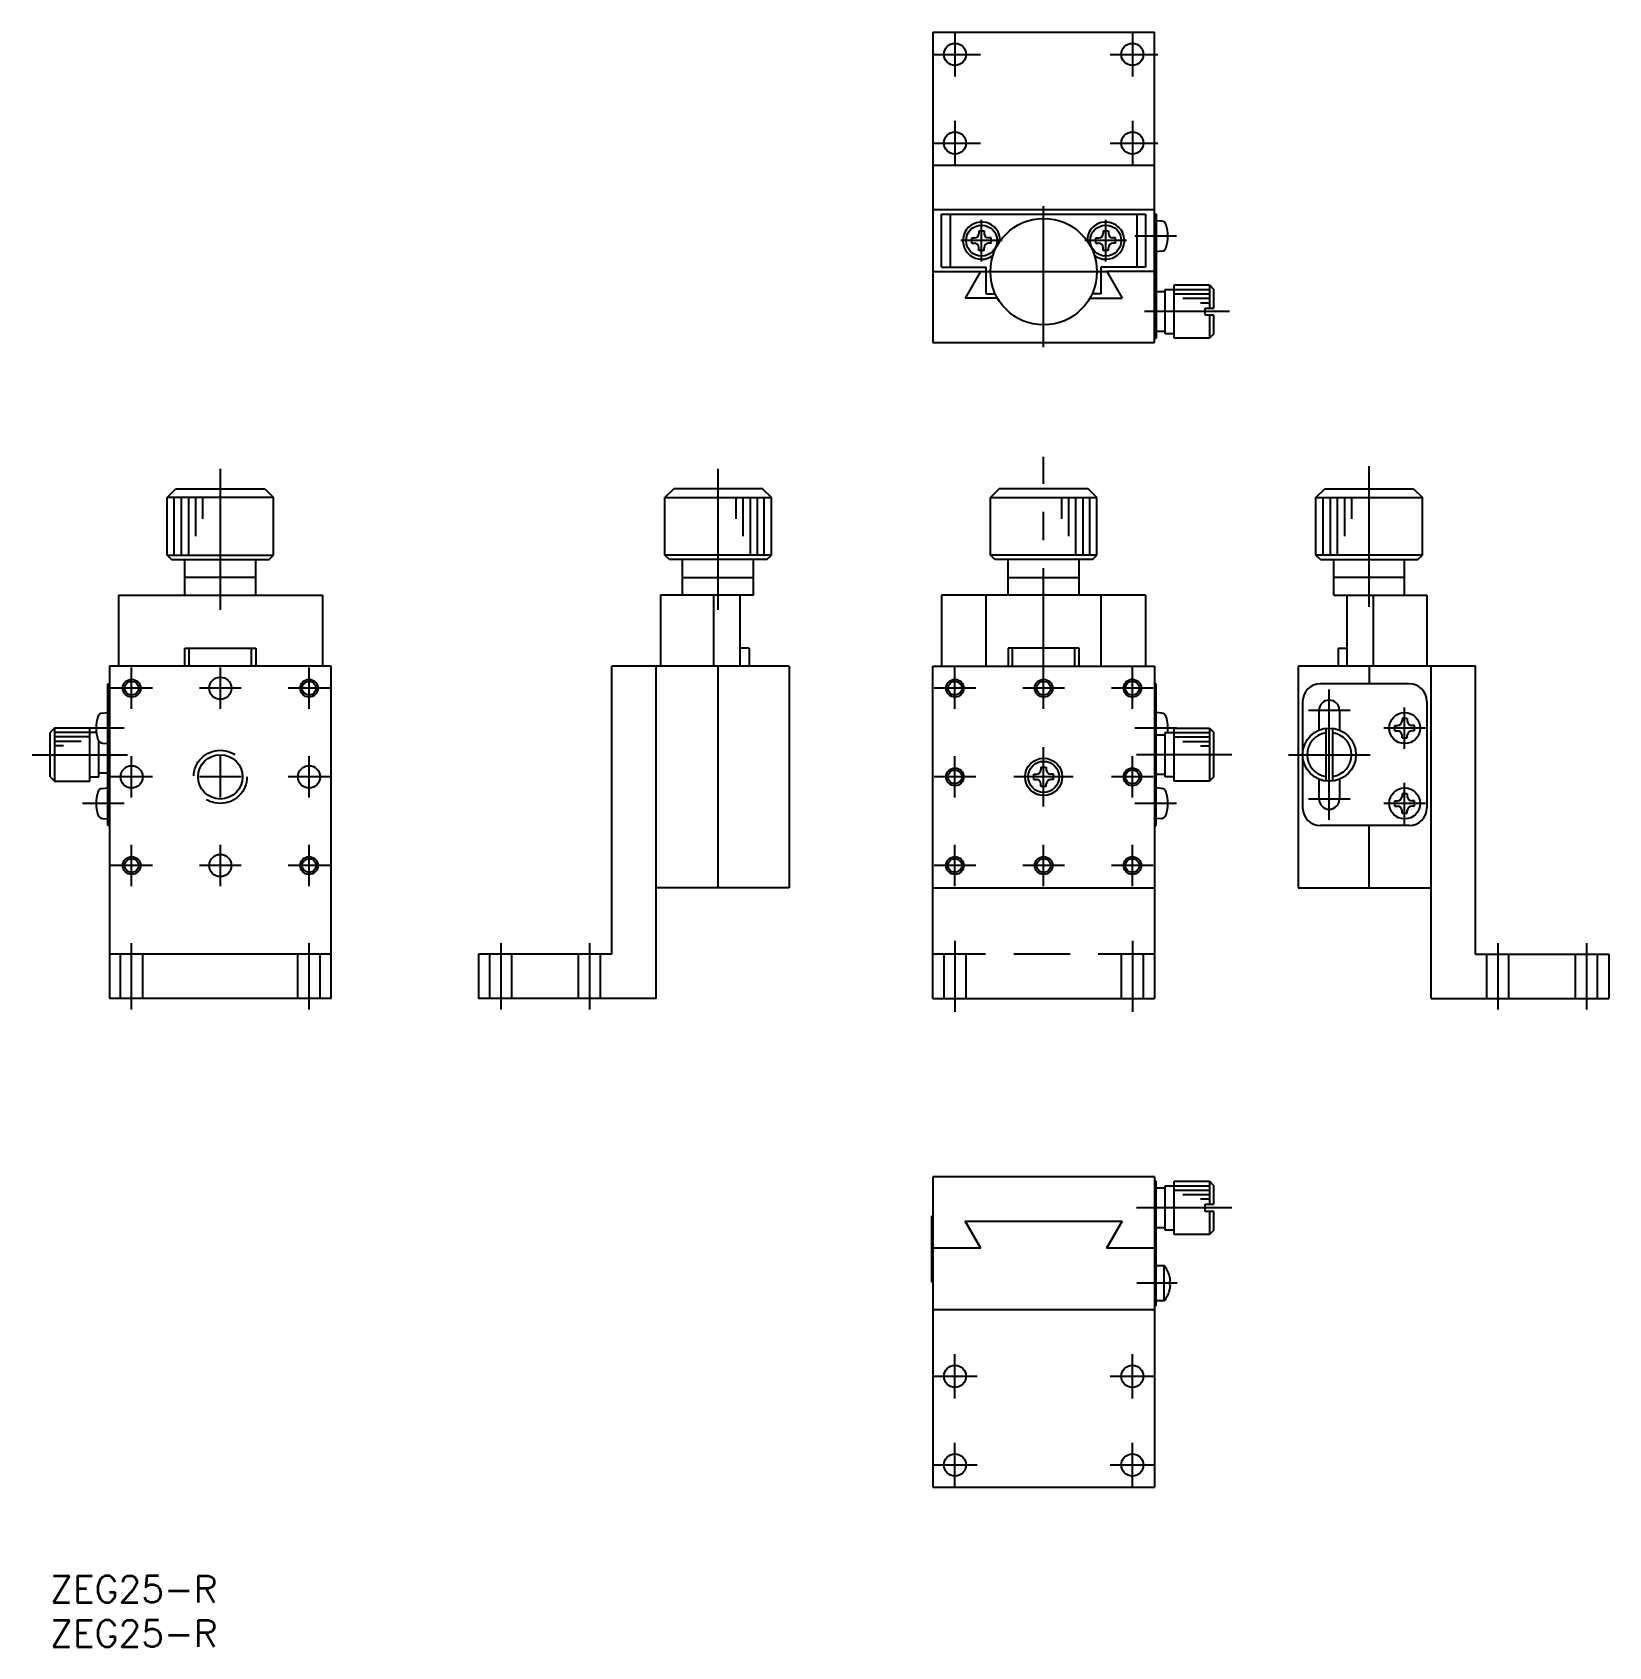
# Model space of a CAD drawing. Extents: x -2 to 176, y -8 to 174.
import ezdxf

# ---------------------------------------------------------------- set-up
doc = ezdxf.new("R2010")
doc.units = 0
doc.header["$LTSCALE"] = 0.5
doc.linetypes.add('CENTER', pattern=[50.8, 31.75, -6.35, 6.35, -6.35])
doc.linetypes.add('DASHED', pattern=[19.05, 12.7, -6.35])
for name, color, linetype in [('MSM_CENTER', 1, 'CENTER'), ('MSM_CONTINUOUS', 7, 'CONTINUOUS'), ('MSM_DASHED', 4, 'DASHED'), ('MSM_NARROW', 5, 'CONTINUOUS'), ('MSM_PART_NUMBER', 7, 'CONTINUOUS')]:
    doc.layers.add(name, color=color, linetype=linetype)
doc.styles.get("Standard").update_dxf_attribs({"font": 'txt.shx', "height": 3, "bigfont": 'bigfont.shx'})

# ---------------------------------------------------------------- blocks, each defined once
blk = doc.blocks.new('*U2')
at = {"layer": 'MSM_PART_NUMBER'}
blk.add_text('ZEG25-R', height=3, dxfattribs=at).set_placement((0, -3))
blk = doc.blocks.new('*U3')
at = {"layer": 'MSM_PART_NUMBER'}
blk.add_text('ZEG25-R', height=3, dxfattribs=at).set_placement((0, -8))

msp = doc.modelspace()

# ---------------------------------------------------------------- linework, layer by layer
at = {"layer": 'MSM_CENTER'}
for p, q in [((102.02, 174.09), (102.02, 169.09)), ((122.02, 174.09), (122.02, 169.09)), ((99.52, 171.59), (104.91, 171.59)), ((119.52, 171.59), (124.91, 171.59)), ((102.02, 164.09), (102.02, 159.09)), ((122.02, 164.09), (122.02, 159.09)), ((99.52, 161.59), (104.91, 161.59)), ((119.52, 161.59), (124.91, 161.59)), ((112.02, 138.59), (112.02, 155.59)), ((105.02, 148.25), (105.02, 152.93)), ((119.02, 148.25), (119.02, 152.93)), ((107.36, 150.59), (102.67, 150.59)), ((121.36, 150.59), (116.67, 150.59)), ((126.99, 151.1), (122.31, 151.1)), ((103.52, 147.09), (120.52, 147.09)), ((132.96, 142.59), (123.38, 142.59)), ((19.2, 108.96), (19.2, 126.21)), ((75.32, 108.96), (75.32, 126.21)), ((112.02, 97.77), (112.02, 126.21)), ((148.72, 109.28), (148.72, 126.21)), ((9.2, 97.77), (9.2, 102.45)), ((19.2, 97.77), (19.2, 102.45)), ((29.2, 97.77), (29.2, 102.45)), ((102.02, 97.77), (102.02, 102.45)), ((122.02, 97.77), (122.02, 102.45)), ((11.54, 100.11), (6.86, 100.11)), ((21.54, 100.11), (16.86, 100.11)), ((31.54, 100.11), (26.86, 100.11)), ((104.36, 100.11), (99.67, 100.11)), ((114.36, 100.11), (109.67, 100.11)), ((124.36, 100.11), (119.67, 100.11)), ((144.22, 85.27), (144.22, 99.95)), ((146.57, 97.61), (141.88, 97.61)), ((152.72, 93.27), (152.72, 97.95)), ((8.34, 95.62), (3.65, 95.62)), ((126.99, 95.61), (122.31, 95.61)), ((155.07, 95.61), (150.38, 95.61)), ((112.02, 86.77), (112.02, 93.45)), ((-2, 92.61), (8.75, 92.61)), ((9.2, 87.77), (9.2, 92.45)), ((19.2, 87.77), (19.2, 92.45)), ((29.2, 87.77), (29.2, 92.45)), ((102.02, 87.77), (102.02, 92.45)), ((122.02, 87.77), (122.02, 92.45)), ((133.22, 92.61), (122.47, 92.61)), ((128.84, 92.61), (123.15, 92.61)), ((139.62, 92.61), (148.82, 92.61)), ((11.54, 90.11), (6.86, 90.11)), ((21.54, 90.11), (16.86, 90.11)), ((31.54, 90.11), (26.86, 90.11)), ((104.36, 90.11), (99.67, 90.11)), ((115.36, 90.11), (108.67, 90.11)), ((124.36, 90.11), (119.67, 90.11)), ((152.72, 84.77), (152.72, 89.45)), ((146.57, 87.61), (141.88, 87.61)), ((8.34, 87.12), (3.65, 87.12)), ((126.99, 87.12), (122.31, 87.12)), ((155.07, 87.11), (150.38, 87.11)), ((9.2, 77.77), (9.2, 82.45)), ((19.2, 77.77), (19.2, 82.45)), ((29.2, 77.77), (29.2, 82.45)), ((102.02, 77.77), (102.02, 82.45)), ((112.02, 77.77), (112.02, 82.45)), ((122.02, 77.77), (122.02, 82.45)), ((11.54, 80.11), (6.86, 80.11)), ((21.54, 80.11), (16.86, 80.11)), ((31.54, 80.11), (26.86, 80.11)), ((104.36, 80.11), (99.67, 80.11)), ((114.36, 80.11), (109.67, 80.11)), ((124.36, 80.11), (119.67, 80.11)), ((9.2, 63.86), (9.2, 71.36)), ((29.2, 63.86), (29.2, 71.36)), ((50.82, 71.36), (50.82, 63.86)), ((60.82, 71.36), (60.82, 63.86)), ((102.02, 71.61), (102.02, 63.61)), ((122.02, 71.61), (122.02, 63.61)), ((163.22, 71.36), (163.22, 63.86)), ((173.22, 71.36), (173.22, 63.86)), ((133.22, 41.5), (122.47, 41.5)), ((127.06, 33), (122.51, 33)), ((102.02, 20), (102.02, 25)), ((122.02, 20), (122.02, 25)), ((99.52, 22.5), (104.52, 22.5)), ((119.52, 22.5), (124.52, 22.5)), ((102.02, 10), (102.02, 15)), ((122.02, 10), (122.02, 15)), ((99.52, 12.5), (104.52, 12.5)), ((119.52, 12.5), (124.52, 12.5))]:
    msp.add_line(p, q, dxfattribs=at)
at = {"layer": 'MSM_CONTINUOUS'}
for p, q in [((99.52, 174.09), (99.52, 139.09)), ((99.52, 174.09), (124.52, 174.09)), ((124.52, 139.09), (124.52, 174.09)), ((99.52, 159.09), (124.52, 159.09)), ((99.52, 154.09), (124.52, 154.09)), ((100.52, 153.59), (123.52, 153.59)), ((100.52, 147.59), (100.52, 153.59)), ((101.52, 147.59), (101.52, 153.59)), ((122.52, 153.59), (122.52, 147.59)), ((123.52, 153.59), (123.52, 147.59)), ((124.72, 153.59), (124.52, 153.59)), ((124.72, 153.59), (124.72, 139.59)), ((104.72, 151.69), (105.32, 151.69)), ((104.72, 151.69), (104.72, 151.39)), ((105.32, 151.69), (105.32, 151.39)), ((118.72, 151.69), (119.32, 151.69)), ((118.72, 151.69), (118.72, 151.39)), ((119.32, 151.69), (119.32, 151.39)), ((125.32, 152.79), (124.72, 152.84)), ((103.92, 150.29), (103.92, 150.89)), ((103.92, 150.89), (104.22, 150.89)), ((103.92, 150.29), (104.22, 150.29)), ((104.72, 149.49), (104.72, 149.79)), ((105.32, 149.49), (104.72, 149.49)), ((105.32, 149.49), (105.32, 149.79)), ((106.12, 150.89), (105.82, 150.89)), ((106.12, 150.29), (105.82, 150.29)), ((106.12, 150.29), (106.12, 150.89)), ((117.92, 150.29), (117.92, 150.89)), ((117.92, 150.89), (118.22, 150.89)), ((117.92, 150.29), (118.22, 150.29)), ((118.72, 149.49), (118.72, 149.79)), ((119.32, 149.49), (118.72, 149.49)), ((119.32, 149.49), (119.32, 149.79)), ((120.12, 150.89), (119.82, 150.89)), ((120.12, 150.29), (119.82, 150.29)), ((120.12, 150.29), (120.12, 150.89)), ((125.31, 149.39), (124.72, 149.34)), ((100.52, 147.59), (105.52, 147.59)), ((105.52, 144.59), (105.52, 147.59)), ((123.52, 147.59), (118.52, 147.59)), ((118.52, 144.59), (118.52, 147.59)), ((99.52, 147.09), (104.9, 147.09)), ((104.9, 147.09), (103.17, 144.09)), ((124.52, 147.09), (119.13, 147.09)), ((119.13, 147.09), (120.86, 144.09)), ((106.82, 144.09), (103.17, 144.09)), ((105.52, 144.59), (106.56, 144.59)), ((117.21, 144.09), (120.86, 144.09)), ((118.52, 144.59), (117.47, 144.59)), ((124.72, 144.84), (125.72, 144.84)), ((125.72, 140.09), (125.72, 145.09)), ((125.72, 145.09), (126.72, 145.09)), ((126.72, 139.59), (126.72, 145.59)), ((126.72, 145.59), (130.72, 145.59)), ((130.72, 145.59), (130.72, 142.99)), ((130.72, 145.59), (131.22, 145.09)), ((131.22, 142.99), (131.22, 145.09)), ((130.22, 142.19), (130.22, 142.99)), ((130.22, 142.99), (131.22, 142.99)), ((131.22, 142.19), (130.22, 142.19)), ((130.72, 142.19), (130.72, 139.59)), ((131.22, 140.09), (131.22, 142.19)), ((125.72, 140.34), (124.72, 140.34)), ((99.52, 139.09), (124.52, 139.09)), ((124.52, 139.59), (124.72, 139.59)), ((126.72, 140.09), (125.72, 140.09)), ((130.72, 139.59), (126.72, 139.59)), ((131.22, 140.09), (130.72, 139.59)), ((13.2, 121.61), (14.2, 122.61)), ((14.2, 122.61), (24.2, 122.61)), ((24.2, 122.61), (25.2, 121.61)), ((70.32, 122.61), (69.32, 121.61)), ((80.32, 122.61), (70.32, 122.61)), ((81.32, 121.61), (80.32, 122.61)), ((107.02, 122.61), (106.02, 121.61)), ((117.02, 122.61), (107.02, 122.61)), ((118.02, 121.61), (117.02, 122.61)), ((142.72, 121.61), (143.72, 122.61)), ((143.72, 122.61), (153.72, 122.61)), ((153.72, 122.61), (154.72, 121.61)), ((13.2, 115.11), (13.2, 121.61)), ((25.2, 121.61), (13.2, 121.61)), ((25.2, 115.11), (25.2, 121.61)), ((69.32, 115.11), (69.32, 121.61)), ((69.32, 121.61), (81.32, 121.61)), ((81.32, 115.11), (81.32, 121.61)), ((106.02, 115.11), (106.02, 121.61)), ((106.02, 121.61), (118.02, 121.61)), ((118.02, 115.11), (118.02, 121.61)), ((142.72, 115.11), (142.72, 121.61)), ((142.72, 121.61), (154.72, 121.61)), ((154.72, 115.11), (154.72, 121.61)), ((13.7, 114.61), (13.2, 115.11)), ((13.2, 115.11), (25.2, 115.11)), ((24.7, 114.61), (25.2, 115.11)), ((69.82, 114.61), (69.32, 115.11)), ((81.32, 115.11), (69.32, 115.11)), ((80.82, 114.61), (81.32, 115.11)), ((106.52, 114.61), (106.02, 115.11)), ((118.02, 115.11), (106.02, 115.11)), ((117.52, 114.61), (118.02, 115.11)), ((143.22, 114.61), (142.72, 115.11)), ((154.72, 115.11), (142.72, 115.11)), ((154.22, 114.61), (154.72, 115.11)), ((13.7, 114.61), (24.7, 114.61)), ((15.2, 110.61), (15.2, 114.61)), ((23.2, 110.61), (23.2, 114.61)), ((80.82, 114.61), (69.82, 114.61)), ((71.32, 110.61), (71.32, 114.61)), ((79.32, 110.61), (79.32, 114.61)), ((117.52, 114.61), (106.52, 114.61)), ((108.02, 110.61), (108.02, 114.61)), ((116.02, 110.61), (116.02, 114.61)), ((143.22, 114.61), (154.22, 114.61)), ((144.72, 110.61), (144.72, 114.61)), ((152.72, 110.61), (152.72, 114.61)), ((23.2, 112.61), (15.2, 112.61)), ((71.32, 112.61), (79.32, 112.61)), ((108.02, 112.61), (116.02, 112.61)), ((152.72, 112.61), (144.72, 112.61)), ((7.7, 110.61), (30.7, 110.61)), ((7.7, 110.61), (7.7, 102.61)), ((30.7, 110.61), (30.7, 102.61)), ((79.32, 110.61), (68.82, 110.61)), ((68.82, 110.61), (68.82, 102.61)), ((74.82, 102.61), (74.82, 110.61)), ((77.82, 102.61), (77.82, 110.61)), ((123.52, 110.61), (100.52, 110.61)), ((100.52, 110.61), (100.52, 102.61)), ((105.52, 102.61), (105.52, 110.61)), ((118.52, 102.61), (118.52, 110.61)), ((123.52, 110.61), (123.52, 102.61)), ((144.72, 110.61), (155.22, 110.61)), ((146.22, 102.61), (146.22, 110.61)), ((149.22, 102.61), (149.22, 110.61)), ((155.22, 110.61), (155.22, 102.61)), ((15.2, 104.61), (23.2, 104.61)), ((15.2, 102.61), (15.2, 104.61)), ((15.7, 102.61), (15.7, 104.61)), ((22.7, 102.61), (22.7, 104.61)), ((23.2, 104.61), (23.2, 102.61)), ((78.82, 104.61), (77.82, 104.61)), ((78.82, 104.61), (78.82, 102.61)), ((108.02, 104.61), (108.02, 102.61)), ((116.02, 104.61), (108.02, 104.61)), ((108.52, 102.61), (108.52, 104.61)), ((115.52, 102.61), (115.52, 104.61)), ((116.02, 102.61), (116.02, 104.61)), ((145.22, 104.61), (145.22, 102.61)), ((145.22, 104.61), (146.22, 104.61)), ((6.7, 102.61), (6.7, 65.11)), ((31.7, 102.61), (6.7, 102.61)), ((31.7, 65.11), (31.7, 102.61)), ((83.32, 102.61), (63.32, 102.61)), ((63.32, 70.11), (63.32, 102.61)), ((68.32, 65.11), (68.32, 102.61)), ((75.32, 77.61), (75.32, 102.61)), ((83.32, 102.61), (83.32, 77.61)), ((99.52, 102.61), (124.52, 102.61)), ((99.52, 65.11), (99.52, 102.61)), ((124.52, 102.61), (124.52, 65.11)), ((160.72, 102.61), (140.72, 102.61)), ((140.72, 102.61), (140.72, 77.61)), ((148.72, 102.61), (148.72, 100.61)), ((155.72, 65.11), (155.72, 102.61)), ((160.72, 70.11), (160.72, 102.61)), ((6.5, 100.61), (6.7, 100.61)), ((6.5, 84.61), (6.5, 100.61)), ((124.72, 100.61), (124.52, 100.61)), ((124.72, 84.61), (124.72, 100.61)), ((153.22, 100.61), (143.22, 100.61)), ((141.22, 98.61), (141.22, 86.61)), ((155.22, 98.61), (155.22, 86.61)), ((5.89, 97.31), (6.5, 97.36)), ((125.32, 97.31), (124.72, 97.36)), ((143.07, 95.38), (143.07, 97.61)), ((145.37, 97.61), (145.37, 95.38)), ((153.02, 96.71), (152.42, 96.71)), ((152.42, 96.71), (152.42, 96.41)), ((153.02, 96.71), (153.02, 96.41)), ((0.5, 95.61), (0, 95.11)), ((0, 90.11), (0, 95.11)), ((0.5, 95.61), (0.5, 89.61)), ((4.5, 95.61), (0.5, 95.61)), ((4.5, 89.61), (4.5, 95.61)), ((5.23, 95.11), (4.5, 95.11)), ((6.5, 94.86), (6.5, 94.86)), ((124.72, 94.86), (125.72, 94.86)), ((125.72, 90.11), (125.72, 95.11)), ((125.72, 95.11), (126.72, 95.11)), ((126.72, 89.61), (126.72, 95.61)), ((126.72, 95.61), (130.72, 95.61)), ((130.72, 95.61), (130.72, 89.61)), ((130.72, 95.61), (131.22, 95.11)), ((131.22, 90.11), (131.22, 95.11)), ((143.82, 95.58), (143.82, 89.64)), ((144.62, 89.64), (144.62, 95.58)), ((151.62, 95.31), (151.62, 95.91)), ((151.62, 95.91), (151.92, 95.91)), ((151.62, 95.31), (151.92, 95.31)), ((152.42, 94.51), (152.42, 94.81)), ((153.02, 94.51), (153.02, 94.81)), ((153.82, 95.91), (153.52, 95.91)), ((153.82, 95.31), (153.52, 95.31)), ((153.82, 95.31), (153.82, 95.91)), ((5.5, 90.51), (5.5, 94.12)), ((5.5, 90.11), (5.5, 94.12)), ((5.91, 93.91), (6.5, 93.86)), ((152.42, 94.51), (153.02, 94.51)), ((111.72, 91.21), (112.32, 91.21)), ((111.72, 91.21), (111.72, 90.91)), ((112.32, 91.21), (112.32, 90.91)), ((0, 90.11), (0.5, 89.61)), ((0.5, 89.61), (4.5, 89.61)), ((4.5, 90.11), (5.5, 90.11)), ((6.5, 90.51), (5.5, 90.51)), ((110.92, 89.81), (110.92, 90.41)), ((110.92, 90.41), (111.22, 90.41)), ((110.92, 89.81), (111.22, 89.81)), ((111.72, 89.01), (111.72, 89.31)), ((112.32, 89.01), (112.32, 89.31)), ((113.12, 90.41), (112.82, 90.41)), ((113.12, 89.81), (112.82, 89.81)), ((113.12, 89.81), (113.12, 90.41)), ((125.72, 90.36), (124.72, 90.36)), ((126.72, 90.11), (125.72, 90.11)), ((130.72, 89.61), (126.72, 89.61)), ((131.22, 90.11), (130.72, 89.61)), ((143.07, 87.61), (143.07, 89.84)), ((145.37, 89.84), (145.37, 87.61)), ((5.89, 88.81), (6.5, 88.86)), ((112.32, 89.01), (111.72, 89.01)), ((125.32, 88.81), (124.72, 88.86)), ((151.62, 86.81), (151.62, 87.41)), ((151.62, 87.41), (151.92, 87.41)), ((153.02, 88.21), (152.42, 88.21)), ((152.42, 88.21), (152.42, 87.91)), ((153.02, 88.21), (153.02, 87.91)), ((153.82, 87.41), (153.52, 87.41)), ((153.82, 86.81), (153.82, 87.41)), ((151.62, 86.81), (151.92, 86.81)), ((152.42, 86.01), (152.42, 86.31)), ((152.42, 86.01), (153.02, 86.01)), ((153.02, 86.01), (153.02, 86.31)), ((153.82, 86.81), (153.52, 86.81)), ((5.91, 85.41), (6.5, 85.36)), ((6.7, 84.61), (6.5, 84.61)), ((124.52, 84.61), (124.72, 84.61)), ((125.31, 85.41), (124.72, 85.36)), ((153.22, 84.61), (143.22, 84.61)), ((148.72, 77.61), (148.72, 84.61)), ((83.32, 77.61), (68.32, 77.61)), ((99.52, 77.61), (124.52, 77.61)), ((140.72, 77.61), (155.72, 77.61)), ((31.7, 70.11), (6.7, 70.11)), ((48.32, 70.11), (48.32, 65.11)), ((63.32, 70.11), (48.32, 70.11)), ((160.72, 70.11), (175.72, 70.11)), ((175.72, 70.11), (175.72, 65.11)), ((31.7, 65.11), (6.7, 65.11)), ((68.32, 65.11), (48.32, 65.11)), ((99.52, 65.11), (124.52, 65.11)), ((155.72, 65.11), (175.72, 65.11)), ((124.52, 45), (99.52, 45)), ((99.52, 45), (99.52, 10)), ((124.52, 45), (124.52, 10)), ((124.72, 44.5), (124.52, 44.5)), ((124.72, 30.5), (124.72, 44.5)), ((124.72, 43.75), (125.72, 43.75)), ((125.72, 39), (125.72, 44)), ((125.72, 44), (126.72, 44)), ((126.72, 38.5), (126.72, 44.5)), ((126.72, 44.5), (130.72, 44.5)), ((130.72, 44.5), (130.72, 41.9)), ((130.72, 44.5), (131.22, 44)), ((131.22, 41.9), (131.22, 44)), ((130.22, 41.1), (130.22, 41.9)), ((130.22, 41.9), (131.22, 41.9)), ((99.37, 40.57), (99.52, 40.57)), ((99.37, 40.57), (99.37, 33.17)), ((131.22, 41.1), (130.22, 41.1)), ((130.72, 41.1), (130.72, 38.5)), ((131.22, 39), (131.22, 41.1)), ((104.91, 37), (103.18, 40)), ((103.18, 40), (120.86, 40)), ((104.94, 37), (103.2, 40)), ((120.83, 40), (119.1, 37)), ((120.86, 40), (119.13, 37)), ((125.72, 39.25), (124.72, 39.25)), ((126.72, 39), (125.72, 39)), ((130.72, 38.5), (126.72, 38.5)), ((131.22, 39), (130.72, 38.5)), ((99.52, 37), (104.94, 37)), ((119.1, 37), (124.67, 37)), ((124.72, 35), (125.62, 35)), ((125.62, 31), (125.62, 35)), ((99.37, 33.17), (99.52, 33.17)), ((126.19, 33.89), (126.19, 33.89)), ((126.19, 33.18), (126.19, 32.82)), ((126.31, 33.18), (126.19, 33.18)), ((126.19, 32.82), (126.31, 32.82)), ((125.62, 31), (124.72, 31)), ((126.19, 32.11), (126.19, 32.11)), ((124.52, 30), (99.52, 30)), ((124.52, 30.5), (124.72, 30.5)), ((99.52, 10), (124.52, 10))]:
    msp.add_line(p, q, dxfattribs=at)
for centre, radius in [((102.02, 171.59), 1.25), ((122.02, 171.59), 1.25), ((102.02, 161.59), 1.25), ((122.02, 161.59), 1.25), ((112.02, 147.09), 6), ((105.02, 150.59), 1.75), ((119.02, 150.59), 1.75), ((9.2, 100.11), 0.783), ((19.2, 100.11), 1.25), ((29.2, 100.11), 0.783), ((102.02, 100.11), 0.783), ((112.02, 100.11), 0.783), ((122.02, 100.11), 0.783), ((152.72, 95.61), 1.75), ((144.22, 92.61), 3), ((9.2, 90.11), 1.25), ((19.2, 90.11), 2.5), ((29.2, 90.11), 1.25), ((112.02, 90.11), 2.1), ((112.02, 90.11), 1.75), ((102.02, 90.11), 0.783), ((122.02, 90.11), 0.783), ((152.72, 87.11), 1.75), ((9.2, 80.11), 0.783), ((19.2, 80.11), 1.25), ((29.2, 80.11), 0.783), ((102.02, 80.11), 0.783), ((112.02, 80.11), 0.783), ((122.02, 80.11), 0.783), ((102.02, 22.5), 1.25), ((122.02, 22.5), 1.25), ((102.02, 12.5), 1.25), ((122.02, 12.5), 1.25)]:
    msp.add_circle(centre, radius, dxfattribs=at)
for centre, radius, start, end in [((105.02, 150.59), 2.1, 358.9678, 307.902), ((104.22, 151.39), 0.5, 270, 0), ((105.82, 151.39), 0.5, 180, 270), ((119.02, 150.59), 2.1, 232.098, 181.0321), ((118.22, 151.39), 0.5, 270, 0), ((119.82, 151.39), 0.5, 180, 270), ((125.27, 152.21), 0.58, 16.5873, 85), ((121.52, 151.09), 4.5, 343.6123, 16.5873), ((104.22, 149.79), 0.5, 0, 90), ((105.82, 149.79), 0.5, 90, 180), ((118.22, 149.79), 0.5, 0, 90), ((119.82, 149.79), 0.5, 90, 180), ((125.26, 149.99), 0.6, 275, 343.6123), ((143.22, 98.61), 2, 90, 180), ((153.22, 98.61), 2, 0, 90), ((144.22, 97.61), 1.15, 0, 180), ((9.7, 95.61), 4.5, 163.4127, 196.3877), ((5.94, 96.73), 0.58, 95, 163.4127), ((125.27, 96.73), 0.58, 16.5873, 85), ((121.52, 95.61), 4.5, 353.6206, 16.5873), ((144.22, 92.61), 2.5, 99.2069, 260.7931), ((144.22, 92.61), 2.5, 279.2069, 80.7931), ((151.92, 96.41), 0.5, 270, 0), ((151.92, 94.81), 0.5, 0, 90), ((153.52, 96.41), 0.5, 180, 270), ((153.52, 94.81), 0.5, 90, 180), ((5.96, 94.51), 0.6, 196.3877, 265), ((111.22, 90.91), 0.5, 270, 0), ((111.22, 89.31), 0.5, 0, 90), ((112.82, 90.91), 0.5, 180, 270), ((112.82, 89.31), 0.5, 90, 180), ((9.7, 87.11), 4.5, 163.4127, 196.3877), ((5.94, 88.23), 0.58, 95, 163.4127), ((125.27, 88.23), 0.58, 16.5873, 85), ((121.52, 87.11), 4.5, 343.6123, 16.5873), ((144.22, 87.61), 1.15, 180, 0), ((151.92, 87.91), 0.5, 270, 0), ((153.52, 87.91), 0.5, 180, 270), ((5.96, 86.01), 0.6, 196.3877, 265), ((125.26, 86.01), 0.6, 275, 343.6123), ((143.22, 86.61), 2, 180, 270), ((151.92, 86.31), 0.5, 0, 90), ((153.52, 86.31), 0.5, 90, 180), ((153.22, 86.61), 2, 270, 0), ((123.12, 33), 3.2, 16.1225, 38.6822), ((123.12, 33), 3.19, 3.2297, 16.1067), ((123.12, 33), 3.19, 343.8933, 356.7703), ((123.12, 33), 3.2, 321.3178, 343.8775)]:
    msp.add_arc(centre, radius, start, end, dxfattribs=at)
at = {"layer": 'MSM_DASHED'}
for p, q in [((7.95, 65.11), (7.95, 70.11)), ((10.45, 65.11), (10.45, 70.11)), ((27.95, 65.11), (27.95, 70.11)), ((30.45, 65.11), (30.45, 70.11)), ((49.57, 65.11), (49.57, 70.11)), ((52.07, 65.11), (52.07, 70.11)), ((59.57, 65.11), (59.57, 70.11)), ((62.07, 65.11), (62.07, 70.11)), ((124.52, 70.11), (99.52, 70.11)), ((100.77, 70.11), (100.77, 65.11)), ((103.27, 65.11), (103.27, 70.11)), ((120.77, 70.11), (120.77, 65.11)), ((123.27, 65.11), (123.27, 70.11)), ((161.97, 65.11), (161.97, 70.11)), ((164.47, 65.11), (164.47, 70.11)), ((171.97, 65.11), (171.97, 70.11)), ((174.47, 65.11), (174.47, 70.11))]:
    msp.add_line(p, q, dxfattribs=at)
msp.add_circle((19.2, 90.11), 3, dxfattribs=at)
at = {"layer": 'MSM_NARROW'}
for p, q in [((126.72, 145.09), (130.72, 145.09)), ((126.72, 144.59), (130.72, 144.59)), ((127.72, 144.09), (130.72, 144.09)), ((129.72, 143.59), (130.72, 143.59)), ((14, 115.11), (14, 121.61)), ((14.8, 121.61), (14.8, 115.11)), ((15.6, 121.61), (15.6, 115.11)), ((16.4, 121.61), (16.4, 117.26)), ((17.2, 121.61), (17.2, 119.21)), ((77.32, 121.61), (77.32, 119.21)), ((78.12, 121.61), (78.12, 117.26)), ((78.92, 121.61), (78.92, 115.11)), ((79.72, 121.61), (79.72, 115.11)), ((80.52, 115.11), (80.52, 121.61)), ((114.02, 121.61), (114.02, 119.21)), ((114.82, 121.61), (114.82, 117.26)), ((115.62, 121.61), (115.62, 115.11)), ((116.42, 121.61), (116.42, 115.11)), ((117.22, 115.11), (117.22, 121.61)), ((143.52, 115.11), (143.52, 121.61)), ((144.32, 121.61), (144.32, 115.11)), ((145.12, 121.61), (145.12, 115.11)), ((145.92, 121.61), (145.92, 117.26)), ((146.72, 121.61), (146.72, 119.21)), ((4.5, 95.11), (0.5, 95.11)), ((126.72, 95.11), (130.72, 95.11)), ((4.5, 94.61), (0.5, 94.61)), ((3.5, 94.11), (0.5, 94.11)), ((1.5, 93.61), (0.5, 93.61)), ((126.72, 94.61), (130.72, 94.61)), ((127.72, 94.11), (130.72, 94.11)), ((129.72, 93.61), (130.72, 93.61)), ((126.72, 44), (130.72, 44)), ((126.72, 43.5), (130.72, 43.5)), ((127.72, 43), (130.72, 43)), ((129.72, 42.5), (130.72, 42.5))]:
    msp.add_line(p, q, dxfattribs=at)
for centre in [(9.2, 100.11), (29.2, 100.11), (102.02, 100.11), (112.02, 100.11), (122.02, 100.11), (102.02, 90.11), (122.02, 90.11), (9.2, 80.11), (29.2, 80.11), (102.02, 80.11), (112.02, 80.11), (122.02, 80.11)]:
    msp.add_circle(centre, 1, dxfattribs=at)

# ---------------------------------------------------------------- block references
at = {"layer": 'MSM_CONTINUOUS'}
for name in ['*U2', '*U3']:
    msp.add_blockref(name, (0, 0), dxfattribs=at)

doc.saveas('drawing.dxf')
